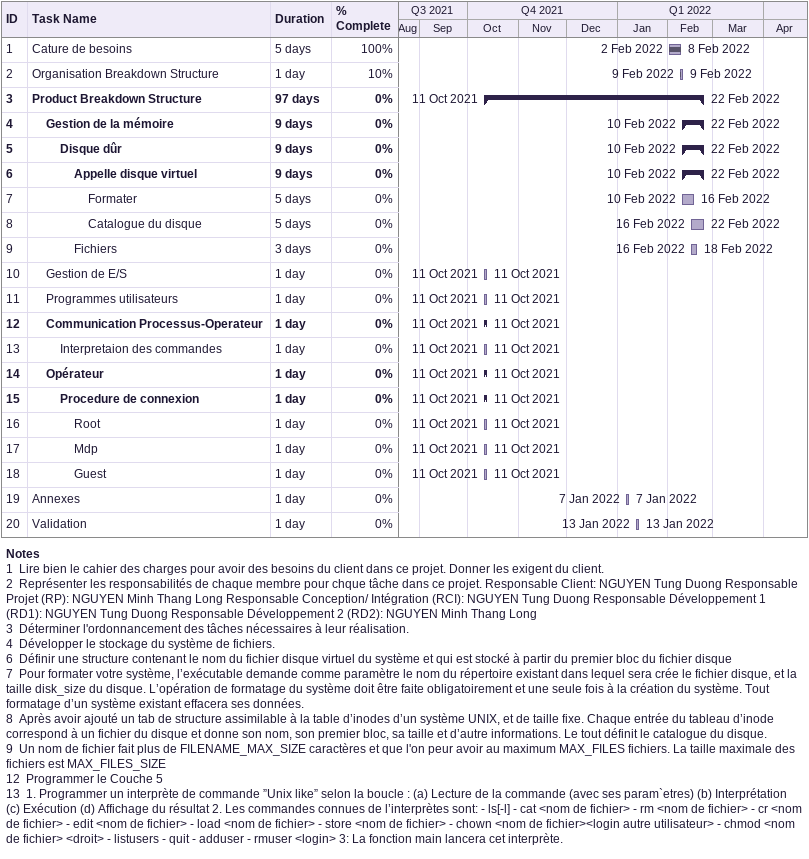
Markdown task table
| ID | Level | Task | Duration | Start | Finish | % complete |
|---|---|---|---|---|---|---|
| 1 | 1 | Cature de besoins | 5d | 2022-02-02 | 2022-02-08 | 100 |
| 2 | 1 | Organisation Breakdown Structure | 1d | 2022-02-09 | 2022-02-09 | 10 |
| 3 | 1 | **Product Breakdown Structure** | 97d | 2021-10-11 | 2022-02-22 | 0 |
| 4 | 2 | **Gestion de la mémoire** | 9d | 2022-02-10 | 2022-02-22 | 0 |
| 5 | 3 | **Disque dûr** | 9d | 2022-02-10 | 2022-02-22 | 0 |
| 6 | 4 | **Appelle disque virtuel** | 9d | 2022-02-10 | 2022-02-22 | 0 |
| 7 | 5 | Formater | 5d | 2022-02-10 | 2022-02-16 | 0 |
| 8 | 5 | Catalogue du disque | 5d | 2022-02-16 | 2022-02-22 | 0 |
| 9 | 4 | Fichiers | 3d | 2022-02-16 | 2022-02-18 | 0 |
| 10 | 2 | Gestion de E/S | 1d | 2021-10-11 | 2021-10-11 | 0 |
| 11 | 2 | Programmes utilisateurs | 1d | 2021-10-11 | 2021-10-11 | 0 |
| 12 | 2 | **Communication Processus-Operateur** | 1d | 2021-10-11 | 2021-10-11 | 0 |
| 13 | 3 | Interpretaion des commandes | 1d | 2021-10-11 | 2021-10-11 | 0 |
| 14 | 2 | **Opérateur** | 1d | 2021-10-11 | 2021-10-11 | 0 |
| 15 | 3 | **Procedure de connexion** | 1d | 2021-10-11 | 2021-10-11 | 0 |
| 16 | 4 | Root | 1d | 2021-10-11 | 2021-10-11 | 0 |
| 17 | 4 | Mdp | 1d | 2021-10-11 | 2021-10-11 | 0 |
| 18 | 4 | Guest | 1d | 2021-10-11 | 2021-10-11 | 0 |
| 19 | 1 | Annexes | 1d | 2022-01-07 | 2022-01-07 | 0 |
| 20 | 1 | Validation | 1d | 2022-01-13 | 2022-01-13 | 0 |

Notes
- 1: Lire bien le cahier des charges pour avoir des besoins du client dans ce projet. Donner les exigent du client.
- 2: Représenter les responsabilités de chaque membre pour chque tâche dans ce projet. Responsable Client: NGUYEN Tung Duong Responsable Projet (RP): NGUYEN Minh Thang Long Responsable Conception/ Intégration (RCI): NGUYEN Tung Duong Responsable Développement 1 (RD1): NGUYEN Tung Duong Responsable Développement 2 (RD2): NGUYEN Minh Thang Long
- 3: Déterminer l'ordonnancement des tâches nécessaires à leur réalisation.
- 4: Développer le stockage du système de fichiers.
- 6: Définir une structure contenant le nom du fichier disque virtuel du système et qui est stocké à partir du premier bloc du fichier disque
- 7: Pour formater votre système, l’exécutable demande comme paramètre le nom du répertoire existant dans lequel sera crée le fichier disque, et la taille disk_size du disque. L’opération de formatage du système doit être faite obligatoirement et une seule fois à la création du système. Tout formatage d’un système existant effacera ses données.
- 8: Après avoir ajouté un tab de structure assimilable à la table d’inodes d’un système UNIX, et de taille fixe. Chaque entrée du tableau d’inode correspond à un fichier du disque et donne son nom, son premier bloc, sa taille et d’autre informations. Le tout définit le catalogue du disque.
- 9: Un nom de fichier fait plus de FILENAME_MAX_SIZE caractères et que l'on peur avoir au maximum MAX_FILES fichiers. La taille maximale des fichiers est MAX_FILES_SIZE
- 12: Programmer le Couche 5
- 13: 1. Programmer un interprète de commande ”Unix like” selon la boucle : (a) Lecture de la commande (avec ses param`etres) (b) Interprétation (c) Exécution (d) Affichage du résultat 2. Les commandes connues de l’interprètes sont: - ls[-l] - cat <nom de fichier> - rm <nom de fichier> - cr <nom de fichier> - edit <nom de fichier> - load <nom de fichier> - store <nom de fichier> - chown <nom de fichier><login autre utilisateur> - chmod <nom de fichier> <droit> - listusers - quit - adduser - rmuser <login> 3: La fonction main lancera cet interprète.
